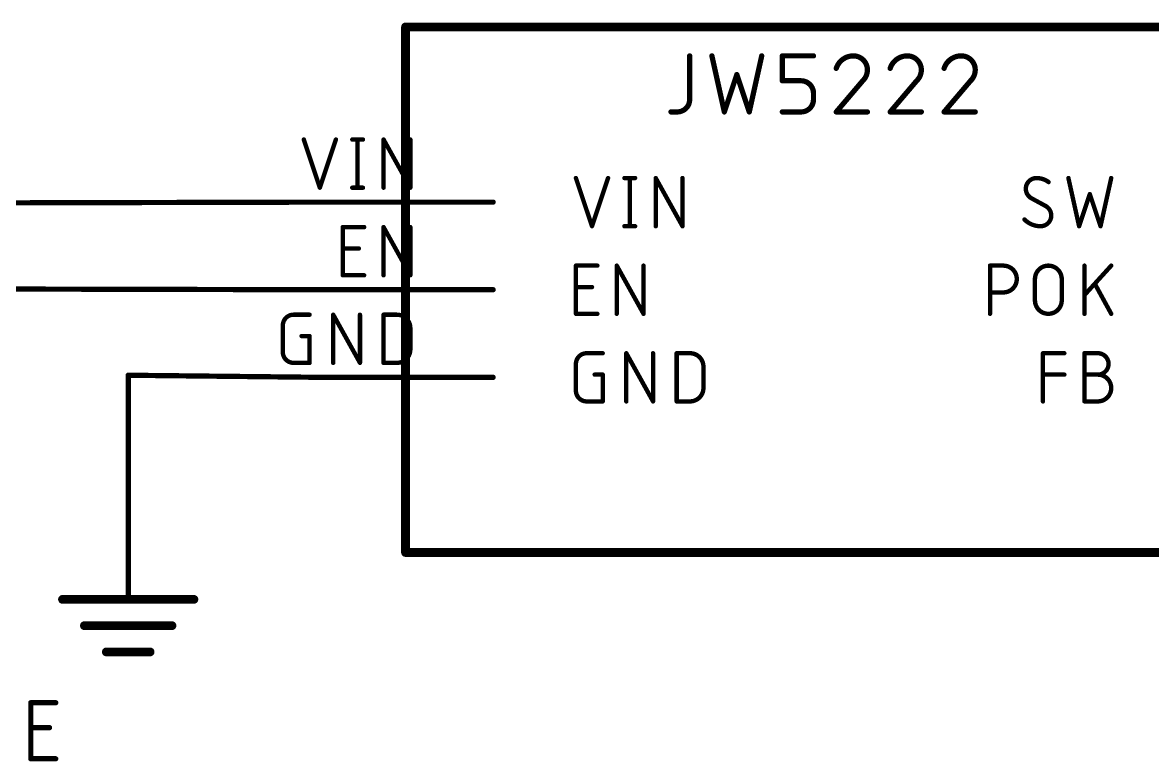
# Model space of a CAD drawing. Extents: x 3 to 264, y 2 to 181.
# Drawn here: x 33.27 to 66.02, y 110.5 to 131.93 of the extents above; entities that cross this region are included whole.
import ezdxf

# ---------------------------------------------------------------- set-up
doc = ezdxf.new("R2010")
doc.units = 0
for name, color, linetype in [('91', 122, 'CONTINUOUS'), ('94', 12, 'CONTINUOUS'), ('95', 251, 'CONTINUOUS'), ('96', 251, 'CONTINUOUS')]:
    doc.layers.add(name, color=color, linetype=linetype)

msp = doc.modelspace()

# ---------------------------------------------------------------- linework, layer by layer
at = {"layer": '91', "const_width": 0.1524}
for points in [[(41.83, 126.72), (33.03, 126.7)], [(41.83, 124.18), (14.49, 124.24)], [(41.83, 121.64), (36.33, 121.7)], [(36.33, 121.7), (36.33, 117.74)]]:
    msp.add_lwpolyline(points, dxfattribs=at)
at = {"layer": '91', "const_width": 0.0762}
for points in [[(41.8301, 126.6819, 1), (41.8299, 126.7581)], [(41.8299, 124.1419, 1), (41.8301, 124.2181)], [(36.3304, 121.7381, 1), (36.3296, 121.6619)], [(36.3681, 121.7, 1), (36.2919, 121.7)], [(41.8296, 121.6019, 1), (41.8304, 121.6781)], [(36.2919, 117.74, 1), (36.3681, 117.74)]]:
    msp.add_lwpolyline(points, format="xyb", dxfattribs=at)
at = {"layer": '94'}
for points, const_width in [([(44.37, 131.8), (44.37, 116.56)], 0.254), ([(69.77, 131.8), (44.37, 131.8)], 0.254), ([(41.83, 126.72), (46.91, 126.72)], 0.1524), ([(41.83, 124.18), (46.91, 124.18)], 0.1524), ([(41.83, 121.64), (46.91, 121.64)], 0.1524), ([(36.33, 117.74), (36.33, 115.2)], 0.1524), ([(44.37, 116.56), (69.77, 116.56)], 0.254), ([(34.425, 115.2), (38.235, 115.2)], 0.254), ([(35.06, 114.438), (37.6, 114.438)], 0.254), ([(35.695, 113.676), (36.965, 113.676)], 0.254)]:
    msp.add_lwpolyline(points, dxfattribs=dict(at, const_width=const_width))
for points, const_width in [([(44.4335, 131.8, 1), (44.3065, 131.8)], 0.127), ([(44.37, 131.8635, 1), (44.37, 131.7365)], 0.127), ([(41.83, 126.7581, 1), (41.83, 126.6819)], 0.0762), ([(46.91, 126.6819, 1), (46.91, 126.7581)], 0.0762), ([(41.83, 124.2181, 1), (41.83, 124.1419)], 0.0762), ([(46.91, 124.1419, 1), (46.91, 124.2181)], 0.0762), ([(41.83, 121.6781, 1), (41.83, 121.6019)], 0.0762), ([(46.91, 121.6019, 1), (46.91, 121.6781)], 0.0762), ([(36.3681, 117.74, 1), (36.2919, 117.74)], 0.0762), ([(44.37, 116.6235, 1), (44.37, 116.4965)], 0.127), ([(44.3065, 116.56, 1), (44.4335, 116.56)], 0.127), ([(34.425, 115.2635, 1), (34.425, 115.1365)], 0.127), ([(38.235, 115.1365, 1), (38.235, 115.2635)], 0.127), ([(36.2919, 115.2, 1), (36.3681, 115.2)], 0.0762), ([(35.06, 114.5015, 1), (35.06, 114.3745)], 0.127), ([(37.6, 114.3745, 1), (37.6, 114.5015)], 0.127), ([(35.695, 113.7395, 1), (35.695, 113.6125)], 0.127), ([(36.965, 113.6125, 1), (36.965, 113.7395)], 0.127)]:
    msp.add_lwpolyline(points, format="xyb", dxfattribs=dict(at, const_width=const_width))
at = {"layer": '95'}
for points, const_width in [([(52.6081, 130.9618), (52.6081, 129.6974)], 0.1524), ([(53.2523, 130.9618), (53.6135, 129.3362)], 0.1524), ([(54.336, 129.3362), (54.6972, 130.9618)], 0.1524), ([(55.2947, 130.2393), (55.2947, 130.9618)], 0.1524), ([(55.2947, 130.9618), (56.1978, 130.9618)], 0.1524), ([(53.6135, 129.3362), (53.9747, 130.4199)], 0.1524), ([(53.9747, 130.4199), (54.336, 129.3362)], 0.1524), ([(55.8366, 130.2393), (55.2947, 130.2393)], 0.1524), ([(57.6255, 130.2393), (56.8579, 129.3362)], 0.1524), ([(59.1886, 130.2393), (58.421, 129.3362)], 0.1524), ([(60.7517, 130.2393), (59.9841, 129.3362)], 0.1524), ([(56.1978, 129.6974), (56.1978, 129.8781)], 0.1524), ([(52.2468, 129.3362), (52.0662, 129.3362)], 0.1524), ([(55.2947, 129.3362), (55.8366, 129.3362)], 0.1524), ([(56.8579, 129.3362), (57.761, 129.3362)], 0.1524), ([(58.421, 129.3362), (59.3241, 129.3362)], 0.1524), ([(59.9841, 129.3362), (60.8872, 129.3362)], 0.1524), ([(41.4202, 128.5361), (41.8859, 127.1391)], 0.127), ([(41.8859, 127.1391), (42.3515, 128.5361)], 0.127), ([(42.8257, 128.5361), (43.1362, 128.5361)], 0.127), ([(42.9809, 128.5361), (42.9809, 127.1391)], 0.127), ([(43.7336, 127.1391), (43.7336, 128.5361)], 0.127), ([(43.7336, 128.5361), (44.5097, 127.1391)], 0.127), ([(44.5097, 127.1391), (44.5097, 128.5361)], 0.127), ([(49.3103, 127.4185), (49.776, 126.0215)], 0.127), ([(49.776, 126.0215), (50.2416, 127.4185)], 0.127), ([(50.7158, 127.4185), (51.0263, 127.4185)], 0.127), ([(50.871, 127.4185), (50.871, 126.0215)], 0.127), ([(51.6237, 126.0215), (51.6237, 127.4185)], 0.127), ([(51.6237, 127.4185), (52.3998, 126.0215)], 0.127), ([(52.3998, 126.0215), (52.3998, 127.4185)], 0.127), ([(63.5879, 127.4185), (63.8984, 126.0215)], 0.127), ([(64.5193, 126.0215), (64.8297, 127.4185)], 0.127), ([(42.8257, 127.1391), (43.1362, 127.1391)], 0.127), ([(62.9359, 126.6036), (62.509, 126.8364)], 0.127), ([(63.8984, 126.0215), (64.2088, 126.9528)], 0.127), ([(64.2088, 126.9528), (64.5193, 126.0215)], 0.127), ([(42.55, 124.5991), (42.55, 125.9961)], 0.127), ([(42.55, 125.9961), (43.1709, 125.9961)], 0.127), ([(43.7336, 124.5991), (43.7336, 125.9961)], 0.127), ([(43.7336, 125.9961), (44.5097, 124.5991)], 0.127), ([(44.5097, 124.5991), (44.5097, 125.9961)], 0.127), ([(50.7158, 126.0215), (51.0263, 126.0215)], 0.127), ([(42.55, 125.3752), (43.0157, 125.3752)], 0.127), ([(49.3103, 123.4815), (49.3103, 124.8785)], 0.127), ([(49.3103, 124.8785), (49.9312, 124.8785)], 0.127), ([(50.4939, 123.4815), (50.4939, 124.8785)], 0.127), ([(50.4939, 124.8785), (51.27, 123.4815)], 0.127), ([(51.27, 123.4815), (51.27, 124.8785)], 0.127), ([(61.3159, 123.4815), (61.3159, 124.8785)], 0.127), ([(61.3159, 124.8785), (61.7039, 124.8785)], 0.127), ([(64.0536, 123.4815), (64.0536, 124.8785)], 0.127), ([(64.8297, 124.8785), (64.0536, 124.0248)], 0.127), ([(43.1709, 124.5991), (42.55, 124.5991)], 0.127), ([(62.6186, 123.8696), (62.6186, 124.4904)], 0.127), ([(63.3947, 124.4904), (63.3947, 123.8696)], 0.127), ([(49.3103, 124.2576), (49.776, 124.2576)], 0.127), ([(61.7039, 124.1024), (61.3159, 124.1024)], 0.127), ([(64.8297, 123.4815), (64.364, 124.3352)], 0.127), ([(41.1238, 123.4561), (41.5895, 123.4561)], 0.127), ([(42.2735, 122.0591), (42.2735, 123.4561)], 0.127), ([(42.2735, 123.4561), (43.0496, 122.0591)], 0.127), ([(43.0496, 122.0591), (43.0496, 123.4561)], 0.127), ([(43.7336, 122.0591), (43.7336, 123.4561)], 0.127), ([(43.7336, 123.4561), (44.1216, 123.4561)], 0.127), ([(49.9312, 123.4815), (49.3103, 123.4815)], 0.127), ([(40.8134, 122.3695), (40.8134, 123.1457)], 0.127), ([(41.3566, 122.8352), (41.5895, 122.8352)], 0.127), ([(41.5895, 122.8352), (41.5895, 122.0591)], 0.127), ([(44.5097, 123.068), (44.5097, 122.4472)], 0.127), ([(49.6207, 122.3385), (50.0864, 122.3385)], 0.127), ([(50.7704, 120.9415), (50.7704, 122.3385)], 0.127), ([(50.7704, 122.3385), (51.5465, 120.9415)], 0.127), ([(51.5465, 120.9415), (51.5465, 122.3385)], 0.127), ([(52.2305, 120.9415), (52.2305, 122.3385)], 0.127), ([(52.2305, 122.3385), (52.6186, 122.3385)], 0.127), ([(62.8495, 120.9415), (62.8495, 122.3385)], 0.127), ([(62.8495, 122.3385), (63.4704, 122.3385)], 0.127), ([(64.0536, 120.9415), (64.0536, 122.3385)], 0.127), ([(64.0536, 122.3385), (64.4416, 122.3385)], 0.127), ([(41.5895, 122.0591), (41.1238, 122.0591)], 0.127), ([(44.1216, 122.0591), (43.7336, 122.0591)], 0.127), ([(49.3103, 121.2519), (49.3103, 122.0281)], 0.127), ([(53.0066, 121.9504), (53.0066, 121.3296)], 0.127), ([(49.8536, 121.7176), (50.0864, 121.7176)], 0.127), ([(50.0864, 121.7176), (50.0864, 120.9415)], 0.127), ([(62.8495, 121.7176), (63.4704, 121.7176)], 0.127), ([(64.0536, 121.7176), (64.4416, 121.7176)], 0.127), ([(50.0864, 120.9415), (49.6207, 120.9415)], 0.127), ([(52.6186, 120.9415), (52.2305, 120.9415)], 0.127), ([(64.4416, 120.9415), (64.0536, 120.9415)], 0.127)]:
    msp.add_lwpolyline(points, dxfattribs=dict(at, const_width=const_width))
for points, const_width in [([(52.6462, 130.9618, 1), (52.57, 130.9618)], 0.0762), ([(53.2894, 130.9701, 1), (53.2151, 130.9535)], 0.0762), ([(54.7344, 130.9535, 1), (54.66, 130.9701)], 0.0762), ([(55.3328, 130.9618, 1), (55.2566, 130.9618)], 0.0762), ([(55.2947, 130.9999, 1), (55.2947, 130.9237)], 0.0762), ([(56.1978, 130.9237, 1), (56.1978, 130.9999)], 0.0762), ([(57.3546, 130.9618, 0.3252), (56.8578, 130.6006)], 0.1524), ([(57.761, 130.5554, 0.4142), (57.3546, 130.9618)], 0.1524), ([(57.3546, 130.9999, 1), (57.3546, 130.9237)], 0.0762), ([(57.3546, 130.9237, 1), (57.3546, 130.9999)], 0.0762), ([(58.9177, 130.9618, 0.3252), (58.421, 130.6006)], 0.1524), ([(59.3241, 130.5554, 0.4142), (58.9177, 130.9618)], 0.1524), ([(58.9177, 130.9999, 1), (58.9177, 130.9237)], 0.0762), ([(58.9177, 130.9237, 1), (58.9177, 130.9999)], 0.0762), ([(60.4808, 130.9618, 0.3252), (59.9841, 130.6006)], 0.1524), ([(60.8872, 130.5554, 0.4142), (60.4808, 130.9618)], 0.1524), ([(60.4808, 130.9999, 1), (60.4808, 130.9237)], 0.0762), ([(60.4808, 130.9237, 1), (60.4808, 130.9999)], 0.0762), ([(54.0109, 130.432, 1), (53.9386, 130.4079)], 0.0762), ([(54.0109, 130.4079, 1), (53.9386, 130.432)], 0.0762), ([(56.8216, 130.6123, 1), (56.8941, 130.5888)], 0.0762), ([(57.6255, 130.2393, 0.2053), (57.761, 130.5554)], 0.1524), ([(57.7991, 130.5554, 1), (57.7229, 130.5554)], 0.0762), ([(57.7229, 130.5554, 1), (57.7991, 130.5554)], 0.0762), ([(58.3847, 130.6123, 1), (58.4572, 130.5888)], 0.0762), ([(59.1886, 130.2393, 0.2053), (59.3241, 130.5554)], 0.1524), ([(59.3622, 130.5554, 1), (59.286, 130.5554)], 0.0762), ([(59.286, 130.5554, 1), (59.3622, 130.5554)], 0.0762), ([(59.9478, 130.6123, 1), (60.0203, 130.5888)], 0.0762), ([(60.7517, 130.2393, 0.2053), (60.8872, 130.5554)], 0.1524), ([(60.9253, 130.5554, 1), (60.8491, 130.5554)], 0.0762), ([(60.8491, 130.5554, 1), (60.9253, 130.5554)], 0.0762), ([(55.2947, 130.2774, 1), (55.2947, 130.2012)], 0.0762), ([(55.2566, 130.2393, 1), (55.3328, 130.2393)], 0.0762), ([(56.1978, 129.8781, 0.4142), (55.8366, 130.2393)], 0.1524), ([(55.8366, 130.2774, 1), (55.8366, 130.2012)], 0.0762), ([(55.8366, 130.2012, 1), (55.8366, 130.2774)], 0.0762), ([(57.5992, 130.2669, 1), (57.6518, 130.2117)], 0.0762), ([(57.6545, 130.2146, 1), (57.5965, 130.264)], 0.0762), ([(59.1623, 130.2669, 1), (59.2149, 130.2117)], 0.0762), ([(59.2176, 130.2146, 1), (59.1596, 130.264)], 0.0762), ([(60.7255, 130.2669, 1), (60.778, 130.2117)], 0.0762), ([(60.7808, 130.2146, 1), (60.7227, 130.264)], 0.0762), ([(52.2468, 129.3362, 0.4142), (52.6081, 129.6974)], 0.1524), ([(52.6462, 129.6974, 1), (52.57, 129.6974)], 0.0762), ([(52.57, 129.6974, 1), (52.6462, 129.6974)], 0.0762), ([(55.8366, 129.3362, 0.4142), (56.1978, 129.6974)], 0.1524), ([(56.2359, 129.8781, 1), (56.1597, 129.8781)], 0.0762), ([(56.1597, 129.8781, 1), (56.2359, 129.8781)], 0.0762), ([(56.2359, 129.6974, 1), (56.1597, 129.6974)], 0.0762), ([(56.1597, 129.6974, 1), (56.2359, 129.6974)], 0.0762), ([(52.0662, 129.3743, 1), (52.0662, 129.2981)], 0.0762), ([(52.2468, 129.3743, 1), (52.2468, 129.2981)], 0.0762), ([(52.2468, 129.2981, 1), (52.2468, 129.3743)], 0.0762), ([(53.5774, 129.3482, 1), (53.6496, 129.3242)], 0.0762), ([(54.2998, 129.3242, 1), (54.3721, 129.3482)], 0.0762), ([(55.2947, 129.3743, 1), (55.2947, 129.2981)], 0.0762), ([(55.8366, 129.3743, 1), (55.8366, 129.2981)], 0.0762), ([(55.8366, 129.2981, 1), (55.8366, 129.3743)], 0.0762), ([(56.8288, 129.3609, 1), (56.8869, 129.3115)], 0.0762), ([(56.8579, 129.3743, 1), (56.8579, 129.2981)], 0.0762), ([(57.761, 129.2981, 1), (57.761, 129.3743)], 0.0762), ([(58.3919, 129.3609, 1), (58.45, 129.3115)], 0.0762), ([(58.421, 129.3743, 1), (58.421, 129.2981)], 0.0762), ([(59.3241, 129.2981, 1), (59.3241, 129.3743)], 0.0762), ([(59.9841, 129.3743, 1), (59.9841, 129.2981)], 0.0762), ([(59.9551, 129.3609, 1), (60.0131, 129.3115)], 0.0762), ([(60.8872, 129.2981, 1), (60.8872, 129.3743)], 0.0762), ([(53.5763, 129.3279, 1), (53.6507, 129.3445)], 0.0762), ([(54.2988, 129.3445, 1), (54.3732, 129.3279)], 0.0762), ([(41.4503, 128.5461, 1), (41.3901, 128.5261)], 0.0635), ([(42.3816, 128.5261, 1), (42.3214, 128.5461)], 0.0635), ([(42.8257, 128.5678, 1), (42.8257, 128.5044)], 0.0635), ([(43.0127, 128.5361, 1), (42.9492, 128.5361)], 0.0635), ([(43.1362, 128.5044, 1), (43.1362, 128.5678)], 0.0635), ([(43.7653, 128.5361, 1), (43.7018, 128.5361)], 0.0635), ([(43.7613, 128.5515, 1), (43.7058, 128.5207)], 0.0635), ([(44.5415, 128.5361, 1), (44.4779, 128.5361)], 0.0635), ([(49.3404, 127.4285, 1), (49.2802, 127.4085)], 0.0635), ([(50.2718, 127.4085, 1), (50.2115, 127.4285)], 0.0635), ([(50.7158, 127.4503, 1), (50.7158, 127.3868)], 0.0635), ([(50.9028, 127.4185, 1), (50.8393, 127.4185)], 0.0635), ([(51.0263, 127.3868, 1), (51.0263, 127.4503)], 0.0635), ([(51.6555, 127.4185, 1), (51.592, 127.4185)], 0.0635), ([(51.6515, 127.4339, 1), (51.5959, 127.4031)], 0.0635), ([(52.4316, 127.4185, 1), (52.3681, 127.4185)], 0.0635), ([(62.6643, 127.4185, 0.4142), (62.3538, 127.1081)], 0.127), ([(63.0135, 127.3021, 0.1623), (62.6643, 127.4185)], 0.127), ([(62.6643, 127.4502, 1), (62.6643, 127.3868)], 0.0635), ([(62.6643, 127.3867, 1), (62.6643, 127.4502)], 0.0635), ([(63.6189, 127.4254, 1), (63.5569, 127.4116)], 0.0635), ([(64.8607, 127.4116, 1), (64.7987, 127.4254)], 0.0635), ([(41.8557, 127.1491, 1), (41.916, 127.1291)], 0.0635), ([(41.8557, 127.1291, 1), (41.916, 127.1491)], 0.0635), ([(42.8257, 127.1709, 1), (42.8257, 127.1073)], 0.0635), ([(42.9492, 127.1391, 1), (43.0127, 127.1391)], 0.0635), ([(43.1362, 127.1073, 1), (43.1362, 127.1709)], 0.0635), ([(43.7018, 127.1391, 1), (43.7653, 127.1391)], 0.0635), ([(44.4779, 127.1391, 1), (44.5415, 127.1391)], 0.0635), ([(44.4819, 127.1237, 1), (44.5375, 127.1545)], 0.0635), ([(62.3538, 127.1081, 0.2656), (62.509, 126.8364)], 0.127), ([(62.3856, 127.1081, 1), (62.3221, 127.1081)], 0.0635), ([(62.3221, 127.1081, 1), (62.3856, 127.1081)], 0.0635), ([(62.9945, 127.2767, 1), (63.0326, 127.3275)], 0.0635), ([(62.5242, 126.8643, 1), (62.4938, 126.8085)], 0.0635), ([(62.4929, 126.8091, 1), (62.5252, 126.8638)], 0.0635), ([(64.2389, 126.9629, 1), (64.1787, 126.9428)], 0.0635), ([(64.2389, 126.9428, 1), (64.1787, 126.9629)], 0.0635), ([(63.0911, 126.3319, 0.2656), (62.9359, 126.6036)], 0.127), ([(62.952, 126.6309, 1), (62.9198, 126.5762)], 0.0635), ([(62.9207, 126.5757, 1), (62.9511, 126.6315)], 0.0635), ([(62.315, 126.2155, 0.2), (62.7807, 126.0215)], 0.127), ([(62.3376, 126.2379, 1), (62.2925, 126.1932)], 0.0635), ([(62.7807, 126.0215, 0.4142), (63.0911, 126.3319)], 0.127), ([(63.1229, 126.3319, 1), (63.0594, 126.3319)], 0.0635), ([(63.0594, 126.3319, 1), (63.1229, 126.3319)], 0.0635), ([(42.5817, 125.9961, 1), (42.5182, 125.9961)], 0.0635), ([(42.55, 126.0279, 1), (42.55, 125.9644)], 0.0635), ([(43.1709, 125.9644, 1), (43.1709, 126.0279)], 0.0635), ([(43.7653, 125.9961, 1), (43.7018, 125.9961)], 0.0635), ([(43.7613, 126.0115, 1), (43.7058, 125.9807)], 0.0635), ([(44.5415, 125.9961, 1), (44.4779, 125.9961)], 0.0635), ([(49.7458, 126.0315, 1), (49.8061, 126.0115)], 0.0635), ([(49.7458, 126.0115, 1), (49.8061, 126.0315)], 0.0635), ([(50.7158, 126.0533, 1), (50.7158, 125.9898)], 0.0635), ([(50.8393, 126.0215, 1), (50.9028, 126.0215)], 0.0635), ([(51.0263, 125.9898, 1), (51.0263, 126.0533)], 0.0635), ([(51.592, 126.0215, 1), (51.6555, 126.0215)], 0.0635), ([(52.3681, 126.0215, 1), (52.4316, 126.0215)], 0.0635), ([(52.3721, 126.0061, 1), (52.4276, 126.0369)], 0.0635), ([(62.7807, 126.0533, 1), (62.7807, 125.9898)], 0.0635), ([(62.7807, 125.9898, 1), (62.7807, 126.0532)], 0.0635), ([(63.8682, 126.0315, 1), (63.9285, 126.0115)], 0.0635), ([(63.8674, 126.0146, 1), (63.9294, 126.0284)], 0.0635), ([(64.4883, 126.0284, 1), (64.5503, 126.0146)], 0.0635), ([(64.4891, 126.0115, 1), (64.5494, 126.0315)], 0.0635), ([(42.55, 125.407, 1), (42.55, 125.3435)], 0.0635), ([(43.0157, 125.3435, 1), (43.0157, 125.407)], 0.0635), ([(49.3103, 124.9103, 1), (49.3103, 124.8468)], 0.0635), ([(49.3421, 124.8785, 1), (49.2786, 124.8785)], 0.0635), ([(49.9312, 124.8468, 1), (49.9312, 124.9103)], 0.0635), ([(50.5256, 124.8785, 1), (50.4621, 124.8785)], 0.0635), ([(50.5216, 124.8939, 1), (50.4661, 124.8631)], 0.0635), ([(51.3018, 124.8785, 1), (51.2383, 124.8785)], 0.0635), ([(61.3476, 124.8785, 1), (61.2841, 124.8785)], 0.0635), ([(61.3159, 124.9103, 1), (61.3159, 124.8468)], 0.0635), ([(61.7039, 124.9103, 1), (61.7039, 124.8468)], 0.0635), ([(61.7039, 124.1024, 1), (61.7039, 124.8785)], 0.127), ([(61.7039, 124.8468, 1), (61.7039, 124.9103)], 0.0635), ([(63.3947, 124.4904, 1), (62.6186, 124.4904)], 0.127), ([(64.0853, 124.8785, 1), (64.0218, 124.8785)], 0.0635), ([(64.8532, 124.8571, 1), (64.8062, 124.8999)], 0.0635), ([(42.5182, 124.5991, 1), (42.5817, 124.5991)], 0.0635), ([(42.55, 124.6309, 1), (42.55, 124.5674)], 0.0635), ([(43.1709, 124.5674, 1), (43.1709, 124.6309)], 0.0635), ([(43.7018, 124.5991, 1), (43.7653, 124.5991)], 0.0635), ([(44.4779, 124.5991, 1), (44.5415, 124.5991)], 0.0635), ([(44.4819, 124.5837, 1), (44.5375, 124.6145)], 0.0635), ([(62.6504, 124.4904, 1), (62.5869, 124.4904)], 0.0635), ([(62.5869, 124.4904, 1), (62.6504, 124.4904)], 0.0635), ([(63.4265, 124.4904, 1), (63.363, 124.4904)], 0.0635), ([(63.363, 124.4904, 1), (63.4265, 124.4904)], 0.0635), ([(49.3103, 124.2894, 1), (49.3103, 124.2259)], 0.0635), ([(49.776, 124.2259, 1), (49.776, 124.2894)], 0.0635), ([(61.3159, 124.1341, 1), (61.3159, 124.0706)], 0.0635), ([(61.7039, 124.1341, 1), (61.7039, 124.0706)], 0.0635), ([(61.7039, 124.0706, 1), (61.7039, 124.1341)], 0.0635), ([(64.3919, 124.3504, 1), (64.3362, 124.32)], 0.0635), ([(62.6186, 123.8696, 1), (63.3947, 123.8696)], 0.127), ([(62.6504, 123.8696, 1), (62.5869, 123.8696)], 0.0635), ([(62.5869, 123.8696, 1), (62.6504, 123.8696)], 0.0635), ([(63.4265, 123.8696, 1), (63.363, 123.8696)], 0.0635), ([(63.363, 123.8696, 1), (63.4265, 123.8696)], 0.0635), ([(64.0301, 124.0461, 1), (64.0771, 124.0034)], 0.0635), ([(41.1238, 123.4561, 0.4142), (40.8134, 123.1457)], 0.127), ([(41.1238, 123.4879, 1), (41.1238, 123.4244)], 0.0635), ([(41.1238, 123.4244, 1), (41.1238, 123.4878)], 0.0635), ([(41.5895, 123.4244, 1), (41.5895, 123.4879)], 0.0635), ([(42.3052, 123.4561, 1), (42.2417, 123.4561)], 0.0635), ([(42.3012, 123.4715, 1), (42.2457, 123.4407)], 0.0635), ([(43.0813, 123.4561, 1), (43.0178, 123.4561)], 0.0635), ([(43.7653, 123.4561, 1), (43.7018, 123.4561)], 0.0635), ([(43.7336, 123.4879, 1), (43.7336, 123.4244)], 0.0635), ([(44.5097, 123.068, 0.4142), (44.1216, 123.4561)], 0.127), ([(44.1216, 123.4879, 1), (44.1216, 123.4244)], 0.0635), ([(44.1216, 123.4244, 1), (44.1216, 123.4879)], 0.0635), ([(49.3103, 123.5133, 1), (49.3103, 123.4498)], 0.0635), ([(49.2786, 123.4815, 1), (49.3421, 123.4815)], 0.0635), ([(49.9312, 123.4498, 1), (49.9312, 123.5133)], 0.0635), ([(50.4621, 123.4815, 1), (50.5256, 123.4815)], 0.0635), ([(51.2383, 123.4815, 1), (51.3018, 123.4815)], 0.0635), ([(51.2422, 123.4661, 1), (51.2978, 123.4969)], 0.0635), ([(61.2841, 123.4815, 1), (61.3476, 123.4815)], 0.0635), ([(64.0218, 123.4815, 1), (64.0853, 123.4815)], 0.0635), ([(64.8018, 123.4663, 1), (64.8576, 123.4967)], 0.0635), ([(40.8451, 123.1457, 1), (40.7816, 123.1457)], 0.0635), ([(40.7816, 123.1457, 1), (40.8451, 123.1457)], 0.0635), ([(41.3566, 122.867, 1), (41.3566, 122.8035)], 0.0635), ([(41.6212, 122.8352, 1), (41.5577, 122.8352)], 0.0635), ([(41.5895, 122.8035, 1), (41.5895, 122.867)], 0.0635), ([(44.5415, 123.068, 1), (44.4779, 123.068)], 0.0635), ([(44.4779, 123.068, 1), (44.5415, 123.068)], 0.0635), ([(44.1216, 122.0591, 0.4142), (44.5097, 122.4472)], 0.127), ([(44.5415, 122.4472, 1), (44.4779, 122.4472)], 0.0635), ([(40.8451, 122.3695, 1), (40.7816, 122.3695)], 0.0635), ([(40.7816, 122.3695, 1), (40.8451, 122.3695)], 0.0635), ([(40.8134, 122.3695, 0.4142), (41.1238, 122.0591)], 0.127), ([(44.4779, 122.4472, 1), (44.5415, 122.4472)], 0.0635), ([(49.6207, 122.3385, 0.4142), (49.3103, 122.0281)], 0.127), ([(49.6207, 122.3703, 1), (49.6207, 122.3068)], 0.0635), ([(49.6207, 122.3068, 1), (49.6207, 122.3702)], 0.0635), ([(50.0864, 122.3068, 1), (50.0864, 122.3703)], 0.0635), ([(50.8022, 122.3385, 1), (50.7387, 122.3385)], 0.0635), ([(50.7982, 122.3539, 1), (50.7427, 122.3231)], 0.0635), ([(51.5783, 122.3385, 1), (51.5148, 122.3385)], 0.0635), ([(52.2305, 122.3703, 1), (52.2305, 122.3068)], 0.0635), ([(52.2623, 122.3385, 1), (52.1988, 122.3385)], 0.0635), ([(52.6186, 122.3703, 1), (52.6186, 122.3068)], 0.0635), ([(53.0066, 121.9504, 0.4142), (52.6186, 122.3385)], 0.127), ([(52.6186, 122.3068, 1), (52.6186, 122.3703)], 0.0635), ([(62.8495, 122.3703, 1), (62.8495, 122.3068)], 0.0635), ([(62.8813, 122.3385, 1), (62.8178, 122.3385)], 0.0635), ([(63.4704, 122.3068, 1), (63.4704, 122.3703)], 0.0635), ([(64.0853, 122.3385, 1), (64.0218, 122.3385)], 0.0635), ([(64.0536, 122.3703, 1), (64.0536, 122.3068)], 0.0635), ([(64.4416, 122.3703, 1), (64.4416, 122.3068)], 0.0635), ([(64.4416, 121.7176, 1), (64.4416, 122.3385)], 0.127), ([(64.4416, 122.3068, 1), (64.4416, 122.3703)], 0.0635), ([(41.1238, 122.0909, 1), (41.1238, 122.0273)], 0.0635), ([(41.1238, 122.0273, 1), (41.1238, 122.0909)], 0.0635), ([(41.5577, 122.0591, 1), (41.6212, 122.0591)], 0.0635), ([(41.5895, 122.0273, 1), (41.5895, 122.0909)], 0.0635), ([(42.2417, 122.0591, 1), (42.3052, 122.0591)], 0.0635), ([(43.0178, 122.0591, 1), (43.0813, 122.0591)], 0.0635), ([(43.0218, 122.0437, 1), (43.0773, 122.0745)], 0.0635), ([(43.7336, 122.0909, 1), (43.7336, 122.0273)], 0.0635), ([(43.7018, 122.0591, 1), (43.7653, 122.0591)], 0.0635), ([(44.1216, 122.0908, 1), (44.1216, 122.0274)], 0.0635), ([(44.1216, 122.0273, 1), (44.1216, 122.0909)], 0.0635), ([(49.3421, 122.0281, 1), (49.2786, 122.0281)], 0.0635), ([(49.2786, 122.0281, 1), (49.3421, 122.0281)], 0.0635), ([(53.0384, 121.9504, 1), (52.9749, 121.9504)], 0.0635), ([(52.9749, 121.9504, 1), (53.0384, 121.9504)], 0.0635), ([(49.8536, 121.7494, 1), (49.8536, 121.6859)], 0.0635), ([(50.1182, 121.7176, 1), (50.0547, 121.7176)], 0.0635), ([(50.0864, 121.6859, 1), (50.0864, 121.7494)], 0.0635), ([(62.8495, 121.7494, 1), (62.8495, 121.6859)], 0.0635), ([(63.4704, 121.6859, 1), (63.4704, 121.7494)], 0.0635), ([(64.0536, 121.7494, 1), (64.0536, 121.6859)], 0.0635), ([(64.4416, 120.9415, 1), (64.4416, 121.7176)], 0.127), ([(64.4416, 121.7494, 1), (64.4416, 121.6859)], 0.0635), ([(64.4416, 121.7494, 1), (64.4416, 121.6859)], 0.0635), ([(64.4416, 121.6859, 1), (64.4416, 121.7494)], 0.0635), ([(49.3103, 121.2519, 0.4142), (49.6207, 120.9415)], 0.127), ([(49.3421, 121.2519, 1), (49.2786, 121.2519)], 0.0635), ([(49.2786, 121.2519, 1), (49.3421, 121.2519)], 0.0635), ([(52.6186, 120.9415, 0.4142), (53.0066, 121.3296)], 0.127), ([(53.0384, 121.3296, 1), (52.9749, 121.3296)], 0.0635), ([(52.9749, 121.3296, 1), (53.0384, 121.3296)], 0.0635), ([(49.6207, 120.9733, 1), (49.6207, 120.9098)], 0.0635), ([(49.6207, 120.9098, 1), (49.6207, 120.9733)], 0.0635), ([(50.0547, 120.9415, 1), (50.1182, 120.9415)], 0.0635), ([(50.0864, 120.9098, 1), (50.0864, 120.9733)], 0.0635), ([(50.7387, 120.9415, 1), (50.8022, 120.9415)], 0.0635), ([(51.5148, 120.9415, 1), (51.5783, 120.9415)], 0.0635), ([(51.5188, 120.9261, 1), (51.5743, 120.9569)], 0.0635), ([(52.2305, 120.9733, 1), (52.2305, 120.9098)], 0.0635), ([(52.1988, 120.9415, 1), (52.2623, 120.9415)], 0.0635), ([(52.6186, 120.9732, 1), (52.6186, 120.9098)], 0.0635), ([(52.6186, 120.9098, 1), (52.6186, 120.9733)], 0.0635), ([(62.8178, 120.9415, 1), (62.8813, 120.9415)], 0.0635), ([(64.0218, 120.9415, 1), (64.0853, 120.9415)], 0.0635), ([(64.0536, 120.9733, 1), (64.0536, 120.9098)], 0.0635), ([(64.4416, 120.9732, 1), (64.4416, 120.9097)], 0.0635), ([(64.4416, 120.9098, 1), (64.4416, 120.9733)], 0.0635)]:
    msp.add_lwpolyline(points, format="xyb", dxfattribs=dict(at, const_width=const_width))
at = {"layer": '96', "const_width": 0.1524}
for points in [[(33.5062, 110.5772), (33.5062, 112.2028)], [(33.5062, 112.2028), (34.2287, 112.2028)], [(33.5062, 111.4803), (34.0481, 111.4803)], [(34.2287, 110.5772), (33.5062, 110.5772)]]:
    msp.add_lwpolyline(points, dxfattribs=at)
at = {"layer": '96', "const_width": 0.0762}
for points in [[(33.5443, 112.2028, 1), (33.4681, 112.2028)], [(33.5062, 112.2409, 1), (33.5062, 112.1647)], [(34.2287, 112.1647, 1), (34.2287, 112.2409)], [(33.5062, 111.5184, 1), (33.5062, 111.4422)], [(34.0481, 111.4422, 1), (34.0481, 111.5184)], [(33.5062, 110.6153, 1), (33.5062, 110.5391)], [(33.4681, 110.5772, 1), (33.5443, 110.5772)], [(34.2287, 110.5391, 1), (34.2287, 110.6153)]]:
    msp.add_lwpolyline(points, format="xyb", dxfattribs=at)

doc.saveas('drawing.dxf')
